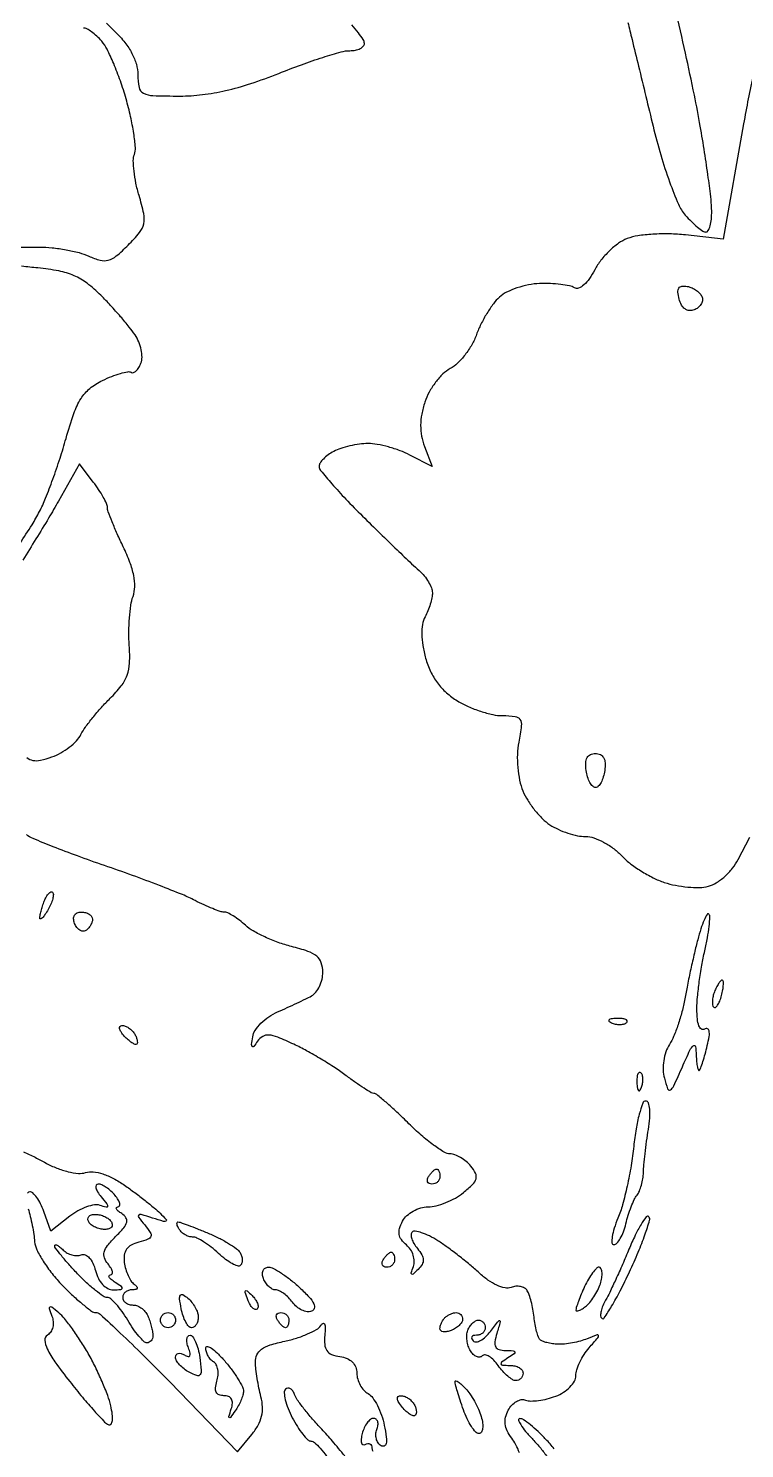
# Model space of a CAD drawing. Extents: x 0 to 102, y 0 to 135.
# Drawn here: x 43.53 to 51.55, y 92.89 to 108.79 of the extents above; entities that cross this region are included whole.
import ezdxf

# ---------------------------------------------------------------- set-up
doc = ezdxf.new("R2010")
doc.units = 0
doc.header["$MEASUREMENT"] = 0

msp = doc.modelspace()

# ---------------------------------------------------------------- linework, layer by layer
for points in [[(50.242314, 108.85905, -0.000573), (50.288841, 108.66847, -0.000158), (50.361482, 108.369031, -0.00016), (50.44353, 108.02987, -0.000167), (50.524115, 107.6958, 0.012961), (50.610469, 107.374146, 0.014912), (50.709847, 107.072272, 0.014083), (50.808348, 106.822773, 0.079047), (50.884552, 106.70175, 0.01808), (50.953257, 106.628861, 0.023266), (51.021719, 106.567315, 0.022061), (51.082093, 106.522212, 0.150496), (51.117202, 106.5114, 0.280472), (51.142481, 106.526791, 0.051947), (51.163214, 106.579741, 0.042308), (51.177267, 106.654902, 0.02675), (51.181441, 106.74405, 0.026786), (51.173445, 106.876582, 0.004938), (51.143231, 107.119595, 0.005289), (51.102031, 107.403431, 0.004794), (51.053554, 107.6958, 0.007301), (50.986876, 108.04533, 0.003055), (50.887303, 108.514305, 0.003021), (50.774646, 109.014886, 0.003917)], [(43.3152, 106.3422), (43.649619, 106.3422, -0.025345), (43.793723, 106.334891, -0.019303), (43.95024, 106.31284, -0.019655), (44.095669, 106.280646, -0.042615), (44.203399, 106.242253, 0.04183), (44.332511, 106.196012, 0.133444), (44.423263, 106.196467, 0.107139), (44.512781, 106.243504, 0.022037), (44.645116, 106.364662, 0.025569), (44.772062, 106.505301, 0.117236), (44.819527, 106.603625, 0.107457), (44.819781, 106.717146, 0.019813), (44.767394, 106.921054, -0.021423), (44.732637, 107.058167, -0.023322), (44.710897, 107.193932, -0.023626), (44.703287, 107.311018, -0.096313), (44.715603, 107.380929, 0.113079), (44.726514, 107.457682, 0.016379), (44.707992, 107.61561, 0.017858), (44.67272, 107.803862, 0.014433), (44.621882, 108.003134, 0.014714), (44.557957, 108.204019, 0.015526), (44.483356, 108.397182, 0.01532), (44.408991, 108.559226, 0.065155), (44.349724, 108.64755, 0.025602), (44.294516, 108.70422, 0.029559), (44.236274, 108.75211, 0.030716), (44.182953, 108.786112, 0.127242), (44.146274, 108.7956, -0.110389)], [(44.402373, 108.850557, 0.010785), (44.4996, 108.7533, -0.034232), (44.608317, 108.633846, -0.046164), (44.688083, 108.511478, -0.051883), (44.736946, 108.389757, -0.069629), (44.7534, 108.272172, 0.050039), (44.767662, 108.130016, 0.229962), (44.816531, 108.066005, 0.109152), (44.922549, 108.039021, 0.007949), (45.225757, 108.0342, 0.030379), (45.476383, 108.049442, 0.026019), (45.736857, 108.095094, 0.023255), (46.018146, 108.173559, 0.015585), (46.331949, 108.288, -0.008128), (46.586567, 108.385182, -0.009984), (46.82742, 108.467246, -0.008597), (47.031461, 108.528407, -0.068616), (47.128592, 108.5418, 0.047889), (47.190901, 108.547781, 0.067884), (47.243575, 108.565646, 0.08806), (47.279073, 108.591976, 0.191525), (47.2914, 108.622976, 0.145651), (47.278398, 108.666662, 0.021154), (47.223834, 108.742958, 0.022465), (47.149464, 108.829823, 0.017538)], [(51.647826, 108.283609, 0.008906), (51.538107, 107.721471), (51.3099, 106.430371), (50.8869, 106.478538, 0.023375), (50.708181, 106.490465, 0.020477), (50.521006, 106.486524, 0.020982), (50.352165, 106.468908, 0.056035), (50.235302, 106.438087, 0.063447), (50.137966, 106.385347, 0.035515), (50.034329, 106.299066, 0.034821), (49.940433, 106.195386, 0.047298), (49.872149, 106.089268, -0.03266), (49.811961, 105.989438, -0.060062), (49.748925, 105.918691, -0.087894), (49.690493, 105.883054, -0.235698), (49.643305, 105.887342, 0.087865), (49.588292, 105.909206, 0.020597), (49.49007, 105.925241, 0.020604), (49.373896, 105.934488, 0.018954), (49.254061, 105.934528, 0.039764), (49.129691, 105.919902, 0.032272), (48.999936, 105.885236, 0.033348), (48.883951, 105.837252, 0.069268), (48.803146, 105.782296, 0.048951), (48.73619, 105.708585, 0.022562), (48.663518, 105.601089, 0.022093), (48.596675, 105.480225, 0.028513), (48.546828, 105.363624, -0.043334), (48.494101, 105.249736, -0.034445), (48.418789, 105.137027, -0.035534), (48.333697, 105.041746, -0.069963), (48.251875, 104.98195, 0.070642), (48.170833, 104.922558, 0.037296), (48.088185, 104.828845, 0.03621), (48.016427, 104.718307, 0.046192), (47.967899, 104.606988, 0.033446), (47.933359, 104.472788, 0.044365), (47.921233, 104.347348, 0.047023), (47.931576, 104.227773, 0.045798), (47.964083, 104.11113), (48.049644, 103.886087), (47.801623, 104.014344, 0.030556), (47.690482, 104.063465, 0.022072), (47.561463, 104.104925, 0.022415), (47.434868, 104.133495, 0.044315), (47.33234, 104.1426, 0.032971), (47.235662, 104.136218, 0.022975), (47.128004, 104.116874, 0.023261), (47.026012, 104.088622, 0.04369), (46.947438, 104.055023, 0.034215), (46.884811, 104.015777, 0.040623), (46.831869, 103.970326, 0.04501), (46.794908, 103.925565, 0.151205), (46.7838, 103.889672, 0.174311), (46.80107, 103.841638, 0.006556), (46.926695, 103.693523, 0.011149), (47.083853, 103.521001, 0.007541), (47.27025, 103.331147, 0.001531), (47.467347, 103.137549, 0.001743), (47.657295, 102.9534, 0.001579), (47.819621, 102.798108, 0.009786), (47.90475, 102.720296, -0.040156), (47.9614, 102.661824, -0.037689), (48.00931, 102.59385, -0.039981), (48.042383, 102.526878, -0.094979), (48.0528, 102.472536, -0.050694), (48.047127, 102.416728, -0.022513), (48.028973, 102.344917, -0.022008), (48.002742, 102.269966, -0.027691), (47.971685, 102.203313, 0.080176), (47.942505, 102.118505, 0.045672), (47.933809, 102.010166, 0.038751), (47.945151, 101.882557, 0.025828), (47.976877, 101.739174, 0.043849), (48.031533, 101.592656, 0.049163), (48.109281, 101.463811, 0.049587), (48.210029, 101.353533, 0.046003), (48.332942, 101.262116, 0.03309), (48.453548, 101.199112, 0.025137), (48.592926, 101.145856, 0.025675), (48.729303, 101.109084, 0.052724), (48.839183, 101.097316, -0.029469), (48.979993, 101.088821, -0.230543), (49.033633, 101.054262, -0.169384), (49.048715, 100.983395, -0.014891), (49.019854, 100.79949, 0.037963), (49.004922, 100.663745, 0.029912), (49.008788, 100.51587, 0.030432), (49.029873, 100.373262, 0.046299), (49.066876, 100.253714, 0.041754), (49.120846, 100.149069, 0.028535), (49.198244, 100.039888, 0.028832), (49.285608, 99.942535, 0.050476), (49.369679, 99.874424, 0.038475), (49.460851, 99.824246, 0.027368), (49.569577, 99.781888, 0.027782), (49.678449, 99.752784, 0.051463), (49.769377, 99.7434, -0.081806), (49.860025, 99.728469, -0.039793), (49.968124, 99.681993, -0.038083), (50.075604, 99.614351, -0.044719), (50.165493, 99.534355, 0.040338), (50.261541, 99.447361, 0.023706), (50.388837, 99.358782, 0.023608), (50.525377, 99.281809, 0.036854), (50.650033, 99.230212, 0.03213), (50.775424, 99.197587, 0.025591), (50.913897, 99.178196, 0.02626), (51.044472, 99.173566, 0.057274), (51.143654, 99.186682, 0.079708), (51.23172, 99.224434, 0.042203), (51.326652, 99.296366, 0.040628), (51.413579, 99.388412, 0.049627), (51.478095, 99.487657), (51.607068, 99.737063)], [(43.43188, 103.024841, 0.007728), (43.568718, 103.233709, 0.023484), (43.652689, 103.3812, 0.022181), (43.720639, 103.530841, 0.008558), (43.801993, 103.743884, 0.008454), (43.882457, 103.978221, 0.010328), (43.949431, 104.20007, -0.015301), (44.037325, 104.481082, -0.05686), (44.117441, 104.648069, -0.081878), (44.216242, 104.75974, -0.05808), (44.357597, 104.849757, -0.018388), (44.462196, 104.895749, -0.025075), (44.559714, 104.928861, -0.023588), (44.640528, 104.947786, -0.186218), (44.677662, 104.940823, 0.225996), (44.703901, 104.93795, 0.102768), (44.734224, 104.956139, 0.071264), (44.76419, 104.99294, 0.043704), (44.788754, 105.043306, 0.09563), (44.800456, 105.109209, 0.048224), (44.791043, 105.193419, 0.045457), (44.763915, 105.281566, 0.05055), (44.722, 105.360071, 0.022151), (44.658097, 105.44667, 0.008055), (44.560238, 105.56377, 0.007969), (44.448912, 105.688626, 0.009423), (44.339603, 105.802956, 0.034732), (44.186283, 105.937308, 0.060416), (44.040482, 106.022626, 0.054912), (43.868971, 106.0755, 0.023916), (43.632672, 106.109162, -0.009085), (43.452557, 106.129392, -0.009971)], [(43.51133, 100.627364, 0.129246), (43.578524, 100.596178, 0.100596), (43.663763, 100.598143, 0.028659), (43.791624, 100.63503, 0.044463), (43.88949, 100.679563, 0.035688), (43.985854, 100.743701, 0.036889), (44.066847, 100.816526, 0.072428), (44.117102, 100.886905, -0.03762), (44.16658, 100.967479, -0.013425), (44.248613, 101.074773, -0.013233), (44.345264, 101.188118, -0.015237), (44.443475, 101.29083, 0.032234), (44.567703, 101.429916, 0.079318), (44.633932, 101.54936, 0.076436), (44.661015, 101.686195, 0.028353), (44.658286, 101.88303, -0.019513), (44.653539, 102.033485, -0.01696), (44.660068, 102.191096, -0.017289), (44.675768, 102.33339, -0.047095), (44.699692, 102.431753, 0.079268), (44.718757, 102.539891, 0.052592), (44.707561, 102.665646, 0.041926), (44.665564, 102.812982, 0.022343), (44.590632, 102.987213, -0.007492), (44.523233, 103.131931, -0.009714), (44.466039, 103.266664, -0.007704), (44.422334, 103.38049, -0.082035), (44.413119, 103.42906, 0.103237), (44.403129, 103.471813, 0.018838), (44.3659, 103.544571, 0.019552), (44.31496, 103.627706, 0.016655), (44.255014, 103.711297), (44.098791, 103.914495), (43.865263, 103.499797, -0.006454), (43.754371, 103.308688, -0.00343), (43.6124, 103.074792, -0.003413), (43.463998, 102.837681, -0.005293)], [(49.027886, 92.844478, 0.030205), (48.988196, 92.934391, 0.043007), (48.941687, 93.008237, -0.047897), (48.891064, 93.090383, -0.08399), (48.86837, 93.166716, -0.090271), (48.872813, 93.242388, -0.063256), (48.903368, 93.322336, -0.064537), (48.943248, 93.378163, -0.074673), (48.994326, 93.418841, -0.086169), (49.048343, 93.438654, -0.137367), (49.097001, 93.434097, 0.093079), (49.155032, 93.42349, 0.030777), (49.241823, 93.429259, 0.02942), (49.339403, 93.447695, 0.02945), (49.434111, 93.477453, 0.051566), (49.520586, 93.520985, 0.055897), (49.593786, 93.58031, 0.06299), (49.643702, 93.645668, 0.132368), (49.6602, 93.706895, -0.077168), (49.670601, 93.773883, -0.033594), (49.70369, 93.85789, -0.032233), (49.751589, 93.944162, -0.03701), (49.80825, 94.019434, 0.003065), (49.906258, 94.132742, 0.232346), (49.912064, 94.155445, 0.459593), (49.897564, 94.163423, 0.005806), (49.7871, 94.12055, -0.029388), (49.710822, 94.095011, -0.019815), (49.621304, 94.074552, -0.019996), (49.532835, 94.061626, -0.037004), (49.460287, 94.059367, -0.024298), (49.396718, 94.065196, -0.026718), (49.336029, 94.077085, -0.027493), (49.28579, 94.092727, -0.107558), (49.258608, 94.110192, -0.112668), (49.240127, 94.139604, -0.019508), (49.220732, 94.202836, -0.020349), (49.203584, 94.280281, -0.016972), (49.191551, 94.363696, 0.018225), (49.178855, 94.450168, 0.017429), (49.159748, 94.536797, 0.01767), (49.137532, 94.611991, 0.057805), (49.115571, 94.658872, 0.124943), (49.085574, 94.687879, 0.081234), (49.040182, 94.704856, 0.07284), (48.986708, 94.707552, 0.067945), (48.93334, 94.695016, -0.145262), (48.866574, 94.689804, -0.053908), (48.77616, 94.719598, -0.04605), (48.675563, 94.776937, -0.034699), (48.5765, 94.856959, 0.013217), (48.472261, 94.948828, 0.008456), (48.346641, 95.050218, 0.008496), (48.220104, 95.145449, 0.015677), (48.11361, 95.217808, 0.02406), (48.019712, 95.271241, 0.035379), (47.932245, 95.308068, 0.038538), (47.86109, 95.326293, 0.24448), (47.826604, 95.315404, 0.204507), (47.814779, 95.285964, 0.071328), (47.82239, 95.23995, 0.056502), (47.846569, 95.185691, 0.040177), (47.884879, 95.131159, -0.039243), (47.935097, 95.059959, -0.127136), (47.951112, 95.004869, -0.146909), (47.937412, 94.953726, -0.059007), (47.891922, 94.896465, -0.010078), (47.837609, 94.844694, -0.336781), (47.820786, 94.843149, -0.346674), (47.815156, 94.858803, -0.010332), (47.840138, 94.928796, 0.099443), (47.850048, 94.988215, 0.069783), (47.838386, 95.055226, 0.066826), (47.807797, 95.119348, 0.075019), (47.762328, 95.170329, -0.059188), (47.705635, 95.229997, -0.120959), (47.680594, 95.289085, -0.114117), (47.685054, 95.355404, -0.049289), (47.719154, 95.437683, -0.08435), (47.766725, 95.499015, -0.057644), (47.83825, 95.550907, -0.056515), (47.921561, 95.586088, -0.071787), (48.004104, 95.598, 0.06286), (48.094594, 95.609422, 0.032933), (48.202617, 95.644854, 0.032154), (48.310209, 95.69644, 0.042349), (48.400234, 95.757504, 0.022898), (48.504397, 95.850057, 0.131588), (48.541813, 95.912918, 0.187669), (48.535937, 95.974059, 0.056534), (48.483847, 96.053604, 0.046217), (48.431614, 96.105869, 0.040892), (48.368579, 96.150075, 0.043108), (48.304719, 96.180428, 0.089622), (48.250639, 96.1902, -0.139905), (48.184953, 96.208947, -0.019138), (48.065596, 96.289605, -0.020772), (47.928648, 96.399018, -0.016194), (47.788997, 96.5286, 0.006654), (47.654485, 96.658276, 0.009956), (47.533277, 96.767595, 0.00536), (47.42907, 96.855947, 0.174881), (47.398435, 96.867, -0.134856), (47.368182, 96.875311, -0.008106), (47.287096, 96.925293, -0.011675), (47.191719, 96.989425, -0.00833), (47.087885, 97.065446, 0.017517), (46.964249, 97.152522, 0.009654), (46.807491, 97.25064, 0.009615), (46.644495, 97.344122, 0.015206), (46.500963, 97.417227, 0.012858), (46.320209, 97.496857, 0.076468), (46.220218, 97.520967, 0.155628), (46.152169, 97.505406, 0.110088), (46.094566, 97.451432, -0.015843), (46.052601, 97.393913, -0.43616), (46.035891, 97.392468, -0.243298), (46.027895, 97.413897, -0.009277), (46.040037, 97.500856, -0.10803), (46.0684, 97.573441, -0.049524), (46.133166, 97.652443, -0.045852), (46.220857, 97.725334, -0.047224), (46.319535, 97.780203, 0.003657), (46.425613, 97.827627, 0.003244), (46.535327, 97.878504, 0.003257), (46.633496, 97.925588, 0.009966), (46.6992, 97.959267, 0.101927), (46.74779, 97.999924, 0.056687), (46.788823, 98.065716, 0.053127), (46.816671, 98.144884, 0.058086), (46.8261, 98.225774, 0.083291), (46.808567, 98.330293, 0.139594), (46.75792, 98.40279, 0.088827), (46.658254, 98.458072, 0.02066), (46.473949, 98.512654, -0.02491), (46.327236, 98.557462, -0.021286), (46.177623, 98.61875, -0.021829), (46.046278, 98.686298, -0.055416), (45.959688, 98.74935, 0.021702), (45.891905, 98.806061, 0.024776), (45.822303, 98.854063, 0.025024), (45.759953, 98.888464, 0.112332), (45.719639, 98.897921, -0.080444), (45.675315, 98.905403, -0.012714), (45.592189, 98.936048, -0.013826), (45.495297, 98.977732, -0.011693), (45.395212, 99.026983, 0.023388), (45.25351, 99.092645, 0.004715), (44.995321, 99.195089, 0.004968), (44.692388, 99.308547, 0.004627), (44.380012, 99.418753, -0.005076), (44.077871, 99.525655, -0.006785), (43.806045, 99.629148, -0.004891), (43.581057, 99.72088, -0.067771), (43.50555, 99.76535, 0.057116)], [(43.47249, 96.213019, -0.01078), (43.603629, 96.151822, -0.012625), (43.72518, 96.088011, 0.033841), (43.845958, 96.031, 0.034414), (43.972656, 95.991173, 0.036704), (44.087625, 95.972338, 0.099411), (44.169388, 95.981299, -0.105333), (44.25413, 95.989582, -0.050716), (44.361292, 95.966316, -0.043302), (44.481291, 95.915342, -0.031156), (44.605408, 95.839154, -0.007072), (44.719669, 95.756374, -0.006365), (44.835668, 95.667486, -0.006391), (44.937652, 95.585124, -0.019962), (45.003254, 95.526173, -0.011546), (45.070818, 95.457291, -0.468186), (45.06854, 95.438884, -0.217596), (45.041221, 95.434939, -0.005563), (44.919318, 95.472142, 0.006607), (44.79248, 95.510561, 0.256665), (44.764667, 95.504296, 0.392834), (44.762399, 95.481259, 0.010552), (44.831426, 95.394421, -0.026637), (44.893358, 95.311147, -0.235318), (44.898859, 95.266996, -0.223664), (44.866904, 95.234586, -0.024153), (44.763821, 95.202238, 0.059885), (44.680748, 95.169499, 0.115226), (44.627459, 95.122338, 0.120267), (44.601932, 95.05796, 0.068731), (44.601858, 94.97387, 0.037149), (44.617531, 94.900568, 0.034903), (44.644113, 94.828791, 0.036849), (44.676869, 94.768561, 0.091601), (44.7111, 94.732145, -0.047673), (44.740504, 94.70589, -0.273631), (44.744732, 94.686287, -0.268886), (44.729562, 94.672882, -0.04656), (44.68995, 94.668695, 0.07833), (44.649553, 94.66182, 0.089546), (44.615264, 94.642929, 0.099425), (44.592331, 94.615167, 0.123684), (44.5842, 94.5828, 0.138107), (44.593284, 94.550539, 0.100138), (44.618818, 94.523051, 0.085896), (44.657009, 94.504544, 0.070083), (44.702049, 94.4982, -0.100912), (44.750938, 94.488232, -0.066819), (44.800364, 94.458891, -0.063449), (44.842814, 94.41554, -0.070559), (44.871249, 94.364381, -0.016969), (44.890907, 94.307449, -0.015089), (44.907516, 94.247052, -0.015326), (44.919148, 94.191809, -0.04425), (44.9226, 94.152881, -0.084086), (44.917576, 94.123215, -0.093119), (44.903107, 94.098019, -0.100503), (44.881552, 94.081169, -0.116312), (44.85624, 94.0752, -0.195403), (44.822149, 94.089052, -0.023293), (44.765334, 94.149754, -0.025002), (44.70222, 94.23179, -0.018053), (44.639957, 94.329, 0.021481), (44.576763, 94.426191, 0.02866), (44.510844, 94.508246, 0.02864), (44.450518, 94.567858, 0.182533), (44.410953, 94.5828, -0.152913), (44.36677, 94.596636, -0.016699), (44.280332, 94.66104, -0.019203), (44.180593, 94.74714, -0.014382), (44.077336, 94.849147, -0.008152), (43.979812, 94.954586, -0.011851), (43.89757, 95.050965, -0.007508), (43.832512, 95.133473, -0.164635), (43.8228, 95.162167, -0.395349), (43.831297, 95.171234, -0.134566), (43.85068, 95.16725, -0.055646), (43.881222, 95.147179, -0.023211), (43.917709, 95.113931, 0.070348), (43.961913, 95.080679, 0.060393), (44.015921, 95.058867, 0.06288), (44.071122, 95.051224, 0.094885), (44.118771, 95.059757, -0.188992), (44.164752, 95.059427, -0.113012), (44.210303, 95.027874, -0.078938), (44.250257, 94.967204, -0.044757), (44.279274, 94.883946, 0.053542), (44.311427, 94.796646, 0.072823), (44.35912, 94.727714, 0.086032), (44.417235, 94.683672, 0.122028), (44.480062, 94.668695, 0.011987), (44.562158, 94.671391, 0.332396), (44.577661, 94.684412, 0.304931), (44.570188, 94.704173, 0.010885), (44.4996, 94.752, -0.025123), (44.455542, 94.783718, -0.082482), (44.431658, 94.810299, -0.286859), (44.431515, 94.826737, -0.2562), (44.446509, 94.835305, 0.267105), (44.465343, 94.846584, 0.18316), (44.469079, 94.871833, 0.084413), (44.453194, 94.911166, 0.03513), (44.419698, 94.957839, -0.084207), (44.379382, 95.02749, -0.15759), (44.376542, 95.091882, -0.104128), (44.413766, 95.164082, -0.025469), (44.503925, 95.263925, 0.01954), (44.59596, 95.363449, 0.111884), (44.629234, 95.426681, 0.218875), (44.620799, 95.476, 0.101791), (44.573036, 95.52209, -0.027194), (44.533193, 95.550478, -0.096652), (44.512979, 95.574252, -0.321475), (44.51463, 95.589186, -0.208189), (44.531109, 95.596705, 0.282972), (44.549527, 95.608486, 0.174542), (44.552299, 95.634896, 0.07963), (44.534902, 95.676052, 0.033478), (44.4996, 95.7249, 0.035768), (44.453054, 95.773459, 0.036518), (44.400368, 95.814523, 0.039072), (44.349484, 95.843049, 0.108636), (44.309682, 95.8518, 0.271619), (44.28823, 95.839218, 0.184628), (44.284041, 95.810482, 0.083335), (44.30248, 95.765194, 0.034297), (44.341191, 95.711142, -0.007306), (44.406536, 95.629583, -0.195273), (44.41395, 95.603323, -0.456867), (44.39928, 95.593218, -0.018945), (44.3304, 95.613909, 0.124634), (44.266921, 95.619108, 0.044945), (44.178649, 95.595994, 0.041149), (44.082302, 95.552018, 0.038326), (43.992, 95.491941), (43.7805, 95.326548), (43.700719, 95.546874, 0.029332), (43.664447, 95.631233, 0.03931), (43.621421, 95.702479, 0.044008), (43.578182, 95.752801, 0.195693), (43.542802, 95.7672, 0.275155), (43.517751, 95.752285, 0.100857)], [(43.524724, 95.57685, -0.016909), (43.548702, 95.49082, -0.010756), (43.571035, 95.389275, -0.010804), (43.588669, 95.288584, -0.019652), (43.598041, 95.205598, 0.096835), (43.622519, 95.115839, 0.027001), (43.694385, 94.988345, 0.026175), (43.793094, 94.849966, 0.02481), (43.9074, 94.720049, 0.011951), (44.026439, 94.603291, 0.016453), (44.139177, 94.504627, 0.013105), (44.236206, 94.429352, 0.156745), (44.280627, 94.414501, -0.184385), (44.330398, 94.394832, -0.002923), (44.557455, 94.184629, -0.007274), (44.819014, 93.932386, -0.004704), (45.114712, 93.633223), (45.871669, 92.852846), (46.031069, 93.049697, 0.043972), (46.100388, 93.152609, 0.066846), (46.13946, 93.252932, 0.069658), (46.149765, 93.356889, 0.052649), (46.133115, 93.470524, -0.012852), (46.110744, 93.568271, -0.009645), (46.090984, 93.676869, -0.009766), (46.076349, 93.779843, -0.021985), (46.07023, 93.858454, -0.117191), (46.086798, 93.940355, -0.130259), (46.138172, 94.00235, -0.079891), (46.235813, 94.050765, -0.022965), (46.39955, 94.093439, 0.023307), (46.532669, 94.12823, 0.026778), (46.655794, 94.173982, 0.027357), (46.754499, 94.223382, 0.119425), (46.801656, 94.267885, -0.116316), (46.826875, 94.291978, -0.452488), (46.844885, 94.286033, -0.108117), (46.852922, 94.243488, -0.01808), (46.847506, 94.160074, 0.045412), (46.84643, 94.054909, 0.134737), (46.870838, 93.987704, 0.146638), (46.924562, 93.94572, 0.057478), (47.01645, 93.92154, -0.063368), (47.096493, 93.899469, -0.095121), (47.156718, 93.859553, -0.105515), (47.193784, 93.803661, -0.094108), (47.2068, 93.73512, 0.070052), (47.216101, 93.669056, 0.055162), (47.2436, 93.602153, 0.056366), (47.284143, 93.544487, 0.083994), (47.332076, 93.5059, -0.109642), (47.384196, 93.459386, -0.037515), (47.437334, 93.372476, -0.035159), (47.483376, 93.264625, -0.033963), (47.514482, 93.150141, -0.014844), (47.536557, 93.019752, -0.074934), (47.535705, 92.946118, -0.266678), (47.513876, 92.919255, -0.234345), (47.477501, 92.922655, -0.110668), (47.445163, 92.954264, -0.081908), (47.425034, 93.000214, -0.076695), (47.419914, 93.053182, -0.077573), (47.431046, 93.105009, 0.058742), (47.443138, 93.152552, 0.104074), (47.440092, 93.192719, 0.14925), (47.42284, 93.219086, 0.17554), (47.394918, 93.2292, 0.167916), (47.359607, 93.216997, 0.064538), (47.322739, 93.179463, 0.054437), (47.289986, 93.124672, 0.043587), (47.266857, 93.059883, 0.033809), (47.255065, 92.997967, 0.095442), (47.258119, 92.95423, 0.238295), (47.274575, 92.935764, 0.236417), (47.29929, 92.937976, -0.093873), (47.328559, 92.949207, -0.172159), (47.353466, 92.945141, -0.173494), (47.370113, 92.926332, -0.095512), (47.376, 92.895793, 0.124881), (47.384669, 92.861624, 0.100781)], [(47.071765, 92.807998, 0.007622), (46.933066, 92.97559, 0.013919), (46.814115, 93.107331, -0.01147), (46.709436, 93.22213, -0.013053), (46.614689, 93.336864, -0.012283), (46.539494, 93.437941, -0.06841), (46.508447, 93.497805, 0.064048), (46.488751, 93.536604, 0.115206), (46.46262, 93.560643, 0.159028), (46.434509, 93.566309, 0.15875), (46.408444, 93.554312, 0.22883), (46.393576, 93.516499, 0.039378), (46.405732, 93.43819, 0.036015), (46.436192, 93.341337, 0.02514), (46.483634, 93.237062, 0.02082), (46.540864, 93.136849, 0.028594), (46.600956, 93.052263, 0.028307), (46.656373, 92.990521, 0.19822), (46.693016, 92.9754, -0.189055), (46.731384, 92.960355, -0.022977), (46.796069, 92.894633, -0.024676), (46.868257, 92.805757, -0.017977)], [(49.415225, 92.889066, 0.019015), (49.324602, 92.9942, 0.016574), (49.236741, 93.082559, 0.021241), (49.149963, 93.15754, 0.019696), (49.073882, 93.213097, 0.141359), (49.031022, 93.22685, 0.517746), (49.018091, 93.20966, 0.063028), (49.04181, 93.158809, 0.034493), (49.097297, 93.08291, 0.015937), (49.179072, 92.991921, -0.018334), (49.266109, 92.894138, -0.022536), (49.339622, 92.796545, -0.021745)]]:
    msp.add_lwpolyline(points, format="xyb")
for points in [[(50.907672, 105.902976, -0.057821), (50.961436, 105.885923, -0.052144), (51.011919, 105.856558, -0.055425), (51.051831, 105.819984, -0.099553), (51.073815, 105.781573, -0.127117), (51.076557, 105.741612, -0.095773), (51.06035, 105.700481, -0.085266), (51.027692, 105.664457, -0.074599), (50.983412, 105.639377, -0.116363), (50.930091, 105.63215, -0.134319), (50.882284, 105.650363, -0.110075), (50.843701, 105.694311, -0.061438), (50.817268, 105.76078, -0.039439), (50.803285, 105.838981, -0.167647), (50.814145, 105.88452, -0.227878), (50.847832, 105.905471, -0.075119)], [(49.878115, 100.674, -0.11131), (49.933922, 100.66142, -0.156873), (49.970814, 100.626732, -0.115686), (49.987411, 100.567821, -0.046371), (49.983334, 100.48365, -0.037121), (49.967398, 100.410774, -0.051878), (49.941866, 100.349215, -0.064057), (49.911284, 100.306805, -0.207425), (49.88013, 100.2933, -0.206119), (49.848834, 100.306774, -0.06327), (49.817802, 100.349215, -0.051457), (49.79162, 100.410775, -0.036986), (49.774911, 100.48365, -0.045491), (49.769782, 100.568287, -0.117137), (49.785643, 100.627055, -0.160077), (49.822152, 100.661513, -0.110207)], [(43.798706, 99.118894, -0.217548), (43.808158, 99.093552, -0.045448), (43.800303, 99.04557, -0.039963), (43.780016, 98.986916, -0.028467), (43.748527, 98.924895, -0.015998), (43.713799, 98.869342, -0.041459), (43.684363, 98.83246, -0.123862), (43.665649, 98.82052, -0.497549), (43.656173, 98.827031, -0.060438), (43.65847, 98.857507, -0.014282), (43.669851, 98.907337, -0.014497), (43.686347, 98.964253, -0.01383), (43.706351, 99.021029, -0.033338), (43.729419, 99.070924, -0.064271), (43.755241, 99.106483, -0.109577), (43.779413, 99.122881, -0.299281)], [(44.121555, 98.8974, -0.062212), (44.169062, 98.891466, -0.080499), (44.209303, 98.874015, -0.097959), (44.236236, 98.848153, -0.153789), (44.2458, 98.817793, -0.081728), (44.240219, 98.783877, -0.053444), (44.223553, 98.747821, -0.052295), (44.199037, 98.715184, -0.067219), (44.170065, 98.691379, -0.160704), (44.137409, 98.683564, -0.122111), (44.102327, 98.695455, -0.094924), (44.070004, 98.726122, -0.064087), (44.04582, 98.770986, -0.076022), (44.034545, 98.822703, -0.151817), (44.044336, 98.862988, -0.165347), (44.074336, 98.888427, -0.094172)], [(51.149195, 98.874805, 0.493294), (51.12899, 98.87214, 0.028056), (51.096208, 98.807124, 0.025394), (51.059964, 98.710879, 0.013544), (51.024526, 98.58869, 0.006327), (50.987612, 98.439494, 0.003658), (50.946806, 98.259196, 0.003655), (50.908503, 98.077666, 0.006126), (50.879302, 97.9245, -0.020068), (50.848081, 97.782393, -0.017067), (50.804085, 97.635245, -0.017406), (50.754756, 97.503977, -0.045596), (50.707822, 97.415003, 0.062123), (50.667897, 97.332866, 0.044645), (50.643712, 97.233662, 0.044254), (50.637371, 97.130597, 0.057256), (50.650713, 97.036868, 0.022898), (50.687661, 96.918084, 0.480066), (50.718335, 96.907636, 0.143617), (50.755785, 96.950451, 0.004449), (50.853053, 97.165665, -0.005251), (50.937596, 97.351927, -0.107765), (50.974773, 97.400701, -0.58282), (50.998201, 97.392135, -0.033552), (51.007526, 97.29705, 0.014472), (51.012067, 97.220977, 0.03123), (51.020887, 97.163012, 0.055055), (51.032106, 97.129543, 0.545173), (51.044199, 97.12785, 0.092549), (51.058888, 97.15309, 0.008201), (51.082586, 97.223169, 0.010494), (51.107913, 97.308449, 0.007987), (51.13219, 97.402839, 0.018759), (51.152855, 97.505708, 0.080998), (51.152798, 97.56786, 0.267624), (51.133665, 97.591254, 0.233045), (51.101791, 97.588196, -0.289955), (51.066331, 97.588581, -0.159212), (51.037997, 97.623639, -0.069175), (51.020435, 97.700076, -0.023776), (51.015868, 97.813757, -0.021649), (51.022639, 97.947242, -0.00994), (51.042435, 98.120364, -0.009823), (51.070516, 98.302013, -0.013392), (51.103403, 98.464415, 0.01167), (51.13327, 98.609337, 0.017198), (51.152109, 98.737887, 0.01255), (51.161188, 98.843159, 0.214796)], [(51.299325, 98.136, 0.215033), (51.281938, 98.12816, 0.033773), (51.258453, 98.097651, 0.03242), (51.234083, 98.055452, 0.023125), (51.212193, 98.005451, 0.036107), (51.196116, 97.952393, 0.043827), (51.189153, 97.900912, 0.049528), (51.19139, 97.858035, 0.159916), (51.204104, 97.832896, 0.354513), (51.223701, 97.83085, 0.101575), (51.247027, 97.853917, 0.055867), (51.270936, 97.900191, 0.027385), (51.291235, 97.963444, 0.018968), (51.305884, 98.02962, 0.033279), (51.312225, 98.085312, 0.039062), (51.310967, 98.125565, 0.382544)], [(50.11845, 97.706321, 0.018894), (50.055311, 97.701326, 0.168741), (50.030628, 97.68937, 0.470617), (50.032087, 97.673952, 0.054073), (50.067337, 97.655209, 0.051402), (50.113603, 97.642008, 0.05415), (50.160772, 97.638842, 0.060344), (50.201829, 97.645539, 0.126455), (50.229488, 97.661888, 0.296942), (50.233397, 97.680403, 0.208169), (50.217954, 97.696024, 0.077125), (50.177347, 97.705391, 0.028489)], [(44.575872, 97.6284, -0.09137), (44.611713, 97.621795, -0.053114), (44.650831, 97.601895, -0.050715), (44.687096, 97.572685, -0.059523), (44.714579, 97.538171, -0.035542), (44.733754, 97.501564, -0.048561), (44.745261, 97.466182, -0.058346), (44.748223, 97.436903, -0.201491), (44.740721, 97.419804, -0.297152), (44.722347, 97.416422, -0.045304), (44.687757, 97.434702, -0.03842), (44.645964, 97.466706, -0.023968), (44.602015, 97.510033, -0.036357), (44.565813, 97.555546, -0.09576), (44.549337, 97.59363, -0.218285), (44.554533, 97.617714, -0.236389)], [(50.388113, 97.097887, 0.296942), (50.369597, 97.101797, 0.208169), (50.353976, 97.086354, 0.077125), (50.344609, 97.045747, 0.028489), (50.343679, 96.98685, 0.018894), (50.348674, 96.923711, 0.168741), (50.36063, 96.899028, 0.470617), (50.376048, 96.900487, 0.054073), (50.394791, 96.935737, 0.051402), (50.407992, 96.982003, 0.05415), (50.411158, 97.029172, 0.060344), (50.404461, 97.070229, 0.126455)], [(50.442908, 96.7824, 0.317212), (50.408201, 96.757918, 0.020571), (50.369565, 96.633444, 0.023946), (50.334326, 96.469684, 0.014983), (50.308103, 96.275316, -0.015537), (50.278734, 96.059435, -0.012603), (50.234265, 95.830057, -0.012798), (50.18249, 95.620561, -0.031985), (50.131168, 95.471616, 0.021382), (50.089241, 95.357825, 0.03973), (50.066749, 95.262131, 0.055984), (50.064102, 95.195282, 0.3932), (50.085905, 95.175, 0.21625), (50.119935, 95.19044, 0.048926), (50.157792, 95.243341, 0.042175), (50.193118, 95.318559, 0.030077), (50.220153, 95.40765, -0.017257), (50.246498, 95.50321, -0.016617), (50.279667, 95.597956, -0.016799), (50.314439, 95.679387, -0.056281), (50.344707, 95.728799, 0.066427), (50.371404, 95.774426, 0.030153), (50.394289, 95.839858, 0.029198), (50.410434, 95.912819, 0.035402), (50.416635, 95.982599, -0.018281), (50.421251, 96.067355, -0.005892), (50.43416, 96.192535, -0.005867), (50.45181, 96.331566, -0.006546), (50.472149, 96.46515, 0.021661), (50.487497, 96.591503, 0.042393), (50.48677, 96.692816, 0.059157), (50.472127, 96.761484, 0.321025)], [(48.100093, 96.021, -0.210953), (48.114359, 96.014701, -0.081139), (48.126441, 95.996149, -0.061769), (48.134664, 95.968789, -0.042167), (48.1374, 95.9364, -0.105053), (48.130542, 95.90412, -0.099167), (48.111082, 95.876651, -0.09642), (48.082007, 95.85824, -0.093332), (48.047807, 95.8518, -0.108972), (48.017779, 95.858423, -0.182303), (47.999891, 95.876651, -0.161196), (47.997259, 95.904074, -0.082592), (48.0105, 95.9364, -0.029505), (48.033257, 95.968783, -0.035638), (48.058386, 95.996149, -0.038439), (48.082265, 96.015455, -0.151918)], [(44.278114, 95.5134, -0.059645), (44.330534, 95.507125, -0.050746), (44.383096, 95.488549, -0.053126), (44.427989, 95.461194, -0.091204), (44.4573, 95.4288, -0.131946), (44.466933, 95.39666, -0.190139), (44.45695, 95.369051, -0.14379), (44.427405, 95.350429, -0.069308), (44.382686, 95.3442, -0.059645), (44.330266, 95.350475, -0.050746), (44.277704, 95.369051, -0.053126), (44.232811, 95.396406, -0.091204), (44.2035, 95.4288, -0.131946), (44.193867, 95.46094, -0.190139), (44.20385, 95.488549, -0.14379), (44.233395, 95.507171, -0.069308)], [(45.203375, 95.4288, -0.08596), (45.228531, 95.424443, -0.003304), (45.317794, 95.3919, -0.005826), (45.423112, 95.35131, -0.004066), (45.540983, 95.303182, -0.017527), (45.660229, 95.248374, -0.020077), (45.769928, 95.187583, -0.019643), (45.858036, 95.129168, -0.098437), (45.898186, 95.086053, -0.061708), (45.915996, 95.047252, -0.067314), (45.923117, 95.006412, -0.076107), (45.918939, 94.969822, -0.130677), (45.903638, 94.943438, -0.279402), (45.871304, 94.935508, -0.047226), (45.810126, 94.961287, -0.039844), (45.73567, 95.009308, -0.025435), (45.657064, 95.075966, 0.022239), (45.575236, 95.14626, 0.025496), (45.491018, 95.205658, 0.025844), (45.415436, 95.248095, 0.115492), (45.36629, 95.2596, -0.077018), (45.325961, 95.265849, -0.053306), (45.283622, 95.284451, -0.052863), (45.245758, 95.311834, -0.071491), (45.2187, 95.3442, -0.030218), (45.201246, 95.376676, -0.063471), (45.192631, 95.403949, -0.121504), (45.193746, 95.421732, -0.327606)], [(50.475953, 95.487247, 0.45564), (50.447401, 95.485255, 0.024814), (50.390246, 95.40107, 0.024824), (50.323837, 95.278692, 0.013764), (50.254538, 95.123524, -0.004737), (50.182313, 94.95363, -0.004755), (50.106971, 94.785351, -0.004651), (50.038512, 94.639848, -0.018923), (49.99275, 94.553412, 0.0332), (49.961536, 94.490152, 0.044925), (49.94257, 94.429317, 0.052607), (49.937155, 94.379046, 0.199482), (49.948971, 94.350429, 0.47441), (49.977548, 94.353311, 0.011019), (50.05985, 94.48392, 0.01632), (50.1558, 94.65642, 0.009323), (50.26086, 94.87044, 0.009965), (50.358883, 95.091269, 0.015575), (50.433436, 95.285393, 0.009724), (50.486119, 95.446479, 0.277306)], [(47.592493, 95.0904, -0.210953), (47.606759, 95.084101, -0.081139), (47.618841, 95.065549, -0.061769), (47.627064, 95.038189, -0.042167), (47.6298, 95.0058, -0.105053), (47.622942, 94.97352, -0.099167), (47.603482, 94.946051, -0.09642), (47.574407, 94.92764, -0.093332), (47.540207, 94.9212, -0.108972), (47.510179, 94.927823, -0.182303), (47.492291, 94.946051, -0.161196), (47.489659, 94.973474, -0.082592), (47.5029, 95.0058, -0.029505), (47.525657, 95.038183, -0.035638), (47.550786, 95.065549, -0.038439), (47.574665, 95.084855, -0.151918)], [(46.21627, 94.9212, -0.122225), (46.271381, 94.907524, -0.022772), (46.361909, 94.854236, -0.023183), (46.464329, 94.78051, -0.019352), (46.566076, 94.693237, -0.018158), (46.672409, 94.587205, -0.071313), (46.725186, 94.51139, -0.183859), (46.730387, 94.460612, -0.252006), (46.699489, 94.427796, -0.121601), (46.648959, 94.423759, -0.069964), (46.590324, 94.442024, -0.063212), (46.53287, 94.478683, -0.061385), (46.485751, 94.528859, 0.037433), (46.440534, 94.581871, 0.03912), (46.388539, 94.626704, 0.042293), (46.337689, 94.657798, 0.116597), (46.297075, 94.6674, -0.123998), (46.260051, 94.676725, -0.064358), (46.221064, 94.704677, -0.057895), (46.186128, 94.74577, -0.055687), (46.161006, 94.7943, -0.072313), (46.149992, 94.843089, -0.122705), (46.156892, 94.88414, -0.154238), (46.180402, 94.91112, -0.137851)], [(49.919659, 94.9212, 0.202874), (49.889298, 94.908352, 0.031923), (49.846255, 94.857903, 0.03113), (49.800588, 94.788243, 0.022632), (49.75838, 94.705719, 0.007852), (49.720781, 94.619642, 0.010068), (49.68904, 94.539237, 0.008166), (49.66505, 94.471313, 0.080972), (49.6602, 94.44156, 0.405151), (49.670098, 94.43135, 0.106837), (49.694791, 94.43589, 0.051379), (49.732719, 94.45648, 0.023178), (49.777958, 94.490613, 0.052431), (49.826239, 94.540075, 0.030111), (49.873909, 94.608523, 0.029786), (49.913975, 94.683897, 0.043339), (49.939238, 94.754771, 0.03398), (49.951364, 94.818565, 0.059322), (49.951439, 94.872312, 0.089381), (49.940425, 94.90851, 0.281372)], [(45.31489, 94.573181, -0.052546), (45.359014, 94.527957, -0.042625), (45.396328, 94.47136, -0.044208), (45.421848, 94.412533, -0.080415), (45.4302, 94.360941, -0.06227), (45.424629, 94.31638, -0.080542), (45.408246, 94.278634, -0.097982), (45.383966, 94.253372, -0.153663), (45.355462, 94.2444, -0.217779), (45.323929, 94.258818, -0.053899), (45.290761, 94.306745, -0.045224), (45.261156, 94.375367, -0.032018), (45.240153, 94.45664, -0.012679), (45.221593, 94.569123, -0.178976), (45.230207, 94.608377, -0.404506), (45.25632, 94.614541, -0.038957)], [(46.032898, 94.60536, -0.043285), (46.069665, 94.56194, -0.063152), (46.093229, 94.517758, -0.082976), (46.1009, 94.47957, -0.20742), (46.090661, 94.453661, -0.278911), (46.067973, 94.448075, -0.120343), (46.040246, 94.464776, -0.070189), (46.011087, 94.503214, -0.036269), (45.985539, 94.558001, -0.008399), (45.956261, 94.638956, -0.286372), (45.96067, 94.657994, -0.400052), (45.977016, 94.658391, -0.011214)], [(43.868039, 94.411161, 0.007991), (43.790445, 94.473491, 0.282677), (43.768355, 94.475926, 0.380114), (43.760854, 94.458337, 0.010756), (43.790891, 94.374728, -0.07068), (43.805219, 94.312207, -0.079028), (43.80068, 94.250621, -0.086507), (43.778202, 94.198025, -0.110637), (43.740626, 94.161299, 0.284594), (43.712029, 94.103969, 0.089545), (43.738766, 94.007528, 0.043483), (43.825389, 93.861691, 0.010995), (43.991314, 93.641088, 0.007054), (44.134025, 93.464958, 0.009816), (44.267039, 93.311673, 0.006672), (44.381881, 93.187824, 0.113856), (44.427906, 93.15747, 0.345496), (44.45401, 93.165804, 0.122555), (44.468474, 93.205113, 0.059256), (44.46779, 93.27566, 0.02508), (44.450982, 93.36897, 0.03201), (44.415957, 93.485337, 0.012651), (44.353678, 93.640513, 0.01246), (44.277752, 93.805245, 0.015254), (44.198368, 93.955044, 0.013722), (44.113279, 94.095318, 0.013526), (44.02023, 94.231401, 0.013515), (43.932369, 94.346063, 0.049344)], [(45.0918, 94.4136, -0.099038), (45.124087, 94.407141, -0.097945), (45.151549, 94.388749, -0.097945), (45.169941, 94.361287, -0.099038), (45.1764, 94.329, -0.099038), (45.169941, 94.296713, -0.097945), (45.151549, 94.269251, -0.097945), (45.124087, 94.250859, -0.099038), (45.0918, 94.2444, -0.099038), (45.059513, 94.250859, -0.097945), (45.032051, 94.269251, -0.097945), (45.013659, 94.296713, -0.099038), (45.0072, 94.329, -0.099038), (45.013659, 94.361287, -0.097945), (45.032051, 94.388749, -0.097945), (45.059513, 94.407141, -0.099038)], [(46.355807, 94.4136, -0.093332), (46.390007, 94.40716, -0.09642), (46.419082, 94.388749, -0.099167), (46.438542, 94.36128, -0.105053), (46.4454, 94.329, -0.042167), (46.442664, 94.296611, -0.061769), (46.434441, 94.269251, -0.081139), (46.422359, 94.250699, -0.210953), (46.408093, 94.2444, -0.151918), (46.390265, 94.249945, -0.038439), (46.366386, 94.269251, -0.035638), (46.341257, 94.296617, -0.029505), (46.3185, 94.329, -0.082592), (46.305259, 94.361326, -0.161196), (46.307891, 94.388749, -0.182303), (46.325779, 94.406977, -0.108972)], [(48.3207, 94.4136, -0.106332), (48.347599, 94.407814, -0.099379), (48.370491, 94.391408, -0.096071), (48.385837, 94.366892, -0.092194), (48.3912, 94.338051, -0.13875), (48.38201, 94.305573, -0.061199), (48.353923, 94.27039, -0.053891), (48.312843, 94.238035, -0.048303), (48.2643, 94.213806, -0.04548), (48.215669, 94.200058, -0.08379), (48.174677, 94.199344, -0.133446), (48.147782, 94.211197, -0.226347), (48.1374, 94.232955, -0.067606), (48.141487, 94.26304, -0.039049), (48.153967, 94.297438, -0.038264), (48.17221, 94.330625, -0.051618), (48.1938, 94.3572, -0.053359), (48.220567, 94.378791, -0.038504), (48.254342, 94.397032, -0.03911), (48.289592, 94.409504, -0.065559)], [(48.569451, 94.329, -0.111208), (48.598272, 94.32251, -0.100043), (48.622808, 94.304149, -0.094674), (48.639266, 94.276702, -0.08807), (48.645, 94.2444, -0.115918), (48.637417, 94.21213, -0.100475), (48.616007, 94.184651, -0.093242), (48.583992, 94.166207, -0.084383), (48.5463, 94.1598, 0.06824), (48.513024, 94.155237, 0.199762), (48.495192, 94.141201, 0.236831), (48.494277, 94.120649, 0.091454), (48.510917, 94.096483, 0.236248), (48.544882, 94.085174, 0.090434), (48.59345, 94.101429, 0.064177), (48.649043, 94.142091, 0.040104), (48.702967, 94.202233, -0.001864), (48.792601, 94.319044, -0.309348), (48.80716, 94.323749, -0.412197), (48.813448, 94.312276, -0.00229), (48.774949, 94.18095, 0.033667), (48.753277, 94.085133, 0.157197), (48.761998, 94.029937, 0.210859), (48.799066, 93.999554, 0.065735), (48.871949, 93.989305, -0.011783), (48.957295, 93.986573, -0.310277), (48.974511, 93.973287, -0.325608), (48.967877, 93.953117, -0.012437), (48.8988, 93.906, 0.011213), (48.828547, 93.858333, 0.309569), (48.821261, 93.838481, 0.327416), (48.837134, 93.825398, 0.011938), (48.91995, 93.822695, -0.055145), (48.976584, 93.815928, -0.074289), (49.02451, 93.796929, -0.09332), (49.056675, 93.769181, -0.169824), (49.068, 93.7368, -0.093232), (49.061925, 93.704506, -0.09639), (49.044558, 93.677051, -0.099186), (49.018646, 93.658676, -0.105164), (48.988197, 93.6522, -0.140683), (48.949644, 93.663267, -0.036678), (48.897134, 93.701744, -0.034307), (48.841348, 93.756306, -0.029234), (48.790259, 93.820862, 0.039301), (48.740604, 93.881077, 0.06458), (48.689065, 93.922219, 0.093132), (48.643779, 93.939211, 0.244356), (48.611662, 93.929062, -0.172246), (48.582916, 93.915379, -0.126833), (48.54776, 93.920664, -0.094225), (48.511113, 93.945171, -0.060047), (48.479027, 93.985378, -0.061303), (48.454622, 94.038436, -0.046247), (48.44084, 94.10117, -0.047176), (48.438996, 94.1636, -0.075558), (48.450378, 94.215578, -0.053919), (48.47264, 94.258957, -0.057018), (48.50331, 94.295682, -0.063744), (48.537336, 94.320689, -0.127297)], [(45.338653, 94.1598, -0.248251), (45.368961, 94.143764, -0.046221), (45.40046, 94.086797, -0.039927), (45.428231, 94.00648, -0.026848), (45.447471, 93.91128, -0.012885), (45.464688, 93.768449, -0.179055), (45.451549, 93.719093, -0.336259), (45.415083, 93.707512, -0.037556), (45.330173, 93.745056, -0.04039), (45.271336, 93.782946, -0.044883), (45.221571, 93.828622, -0.049914), (45.187186, 93.874924, -0.135577), (45.1764, 93.913969, -0.141659), (45.184464, 93.941862, -0.191353), (45.205474, 93.957173, -0.137146), (45.237476, 93.956502, -0.065098), (45.275377, 93.939415, 0.059284), (45.316185, 93.920444, 0.357523), (45.336432, 93.928298, 0.196415), (45.340187, 93.957895, 0.026179), (45.320332, 94.019022, -0.043582), (45.304858, 94.072978, -0.080575), (45.30343, 94.118446, -0.129688), (45.315611, 94.148305, -0.235596)], [(45.726403, 93.871691, -0.017398), (45.807245, 93.770792, -0.02127), (45.875322, 93.67089, -0.020336), (45.924717, 93.583601, -0.122679), (45.936505, 93.533291, -0.069159), (45.929704, 93.48892, -0.027249), (45.908775, 93.430622, -0.026337), (45.878959, 93.369184, -0.029788), (45.843924, 93.3138, -0.003906), (45.790173, 93.240297, -0.360133), (45.778125, 93.237345, -0.369295), (45.773226, 93.248551, -0.003969), (45.800264, 93.33495, 0.058269), (45.812973, 93.399355, 0.147526), (45.802918, 93.445505, 0.176709), (45.770842, 93.473272, 0.091181), (45.717944, 93.483, -0.09232), (45.663308, 93.493175, -0.19012), (45.63182, 93.522157, -0.143749), (45.623533, 93.571772, -0.046858), (45.63944, 93.64508, 0.055621), (45.652565, 93.711112, 0.06322), (45.649909, 93.775533, 0.072852), (45.632698, 93.82873, 0.140631), (45.602841, 93.861573, -0.072551), (45.569166, 93.889847, -0.053034), (45.540692, 93.929599, -0.053314), (45.521371, 93.974169, -0.076037), (45.514903, 94.016743, -0.459383), (45.533713, 94.032862, -0.112572), (45.577074, 94.015696, -0.045812), (45.645112, 93.959232, -0.019066)], [(48.42442, 93.564579, -0.040953), (48.473697, 93.503453, -0.022183), (48.524399, 93.421174, -0.021958), (48.568882, 93.332284, -0.032197), (48.599321, 93.25035, -0.037429), (48.615484, 93.176871, -0.068103), (48.615834, 93.115513, -0.107155), (48.601312, 93.074952, -0.258941), (48.574377, 93.06, -0.211843), (48.536806, 93.076666, -0.038734), (48.489165, 93.138262, -0.035695), (48.441037, 93.224393, -0.025698), (48.399476, 93.326424, -0.005154), (48.363904, 93.431955, -0.006857), (48.333882, 93.528629, -0.005003), (48.31073, 93.609947, -0.066943), (48.3066, 93.640653, -0.481265), (48.316392, 93.64847, -0.087708), (48.34121, 93.638025, -0.041162), (48.379141, 93.608853, -0.018145)], [(47.699048, 93.483, -0.085443), (47.737585, 93.476366, -0.053409), (47.778968, 93.456495, -0.051744), (47.816777, 93.427286, -0.0641), (47.844779, 93.392771, -0.04739), (47.863248, 93.355386, -0.058241), (47.872789, 93.317675, -0.069134), (47.872576, 93.28525, -0.161573), (47.861827, 93.263827, -0.274667), (47.839377, 93.258112, -0.066988), (47.803048, 93.274361, -0.05004), (47.759911, 93.307454, -0.030935), (47.716097, 93.354056, -0.030483), (47.67621, 93.408557, -0.110288), (47.661513, 93.448679, -0.256649), (47.670881, 93.472761, -0.176123)]]:
    msp.add_lwpolyline(points, format="xyb", close=True)

doc.saveas('drawing.dxf')
